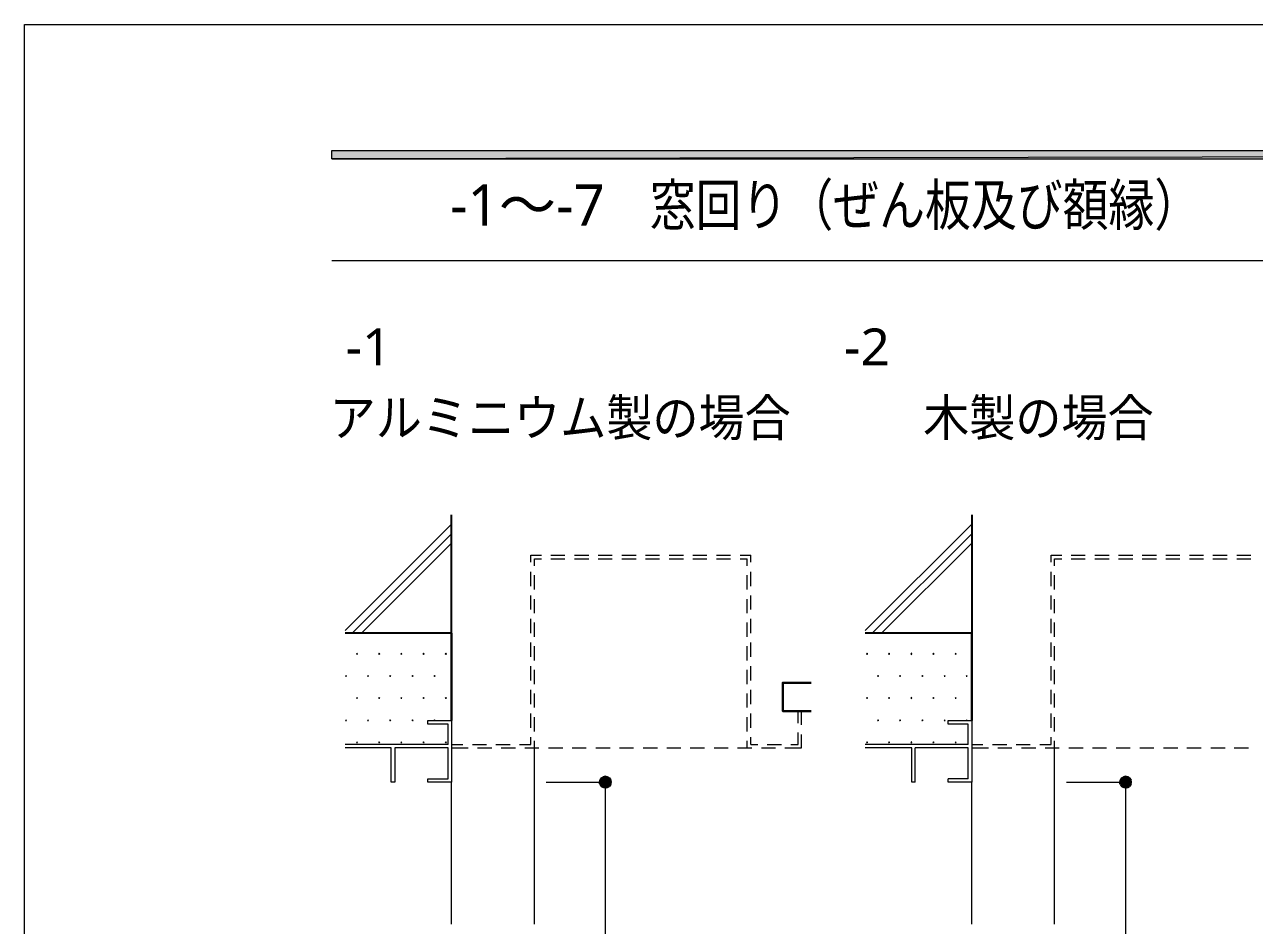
# Model space of a CAD drawing. Header units: millimetres. Extents: x 0 to 420, y 0 to 297.
# Drawn here: x 0.2 to 104.2, y 220.8 to 297 of the extents above; entities that cross this region are included whole.
import ezdxf
from ezdxf.enums import TextEntityAlignment as Align

# ---------------------------------------------------------------- set-up
doc = ezdxf.new("R2010")
doc.units = ezdxf.units.MM
doc.styles.add('kst32b', font='NotoSansJP-Variable.ttf')

msp = doc.modelspace()

# ---------------------------------------------------------------- hatches: boundary and pattern name
h = msp.add_hatch(color=7)
h.paths.add_polyline_path([(394.17, 285.62), (394.17, 286.32), (26.18, 285.62), (394.17, 285.62)])
h.paths.add_polyline_path([(394.17, 286.32), (26.18, 285.62), (26.18, 286.32), (394.17, 286.32)])
for points in [[(28.3, 243.78), (28.28, 243.76), (28.26, 243.73), (28.28, 243.71), (28.3, 243.69), (28.32, 243.71), (28.34, 243.73), (28.32, 243.76), (28.3, 243.78)], [(30.18, 243.78), (30.16, 243.76), (30.14, 243.73), (30.16, 243.71), (30.18, 243.69), (30.2, 243.71), (30.23, 243.73), (30.2, 243.76), (30.18, 243.78)], [(32.05, 243.78), (32.03, 243.76), (32, 243.73), (32.03, 243.71), (32.05, 243.69), (32.07, 243.71), (32.09, 243.73), (32.07, 243.76), (32.05, 243.78)], [(33.93, 243.78), (33.91, 243.76), (33.89, 243.73), (33.91, 243.71), (33.93, 243.69), (33.95, 243.71), (33.97, 243.73), (33.95, 243.76), (33.93, 243.78)], [(35.81, 243.78), (35.79, 243.76), (35.77, 243.73), (35.79, 243.71), (35.81, 243.69), (35.84, 243.71), (35.86, 243.73), (35.84, 243.76), (35.81, 243.78)], [(71.44, 243.78), (71.42, 243.76), (71.4, 243.73), (71.42, 243.71), (71.44, 243.69), (71.46, 243.71), (71.48, 243.73), (71.46, 243.76), (71.44, 243.78)], [(73.3, 243.78), (73.28, 243.76), (73.26, 243.73), (73.28, 243.71), (73.3, 243.69), (73.32, 243.71), (73.34, 243.73), (73.32, 243.76), (73.3, 243.78)], [(75.18, 243.78), (75.16, 243.76), (75.14, 243.73), (75.16, 243.71), (75.18, 243.69), (75.21, 243.71), (75.23, 243.73), (75.21, 243.76), (75.18, 243.78)], [(77.05, 243.78), (77.03, 243.76), (77, 243.73), (77.03, 243.71), (77.05, 243.69), (77.07, 243.71), (77.09, 243.73), (77.07, 243.76), (77.05, 243.78)], [(78.93, 243.78), (78.91, 243.76), (78.89, 243.73), (78.91, 243.71), (78.93, 243.69), (78.95, 243.71), (78.97, 243.73), (78.95, 243.76), (78.93, 243.78)], [(27.37, 241.89), (27.35, 241.87), (27.33, 241.85), (27.35, 241.83), (27.37, 241.81), (27.39, 241.83), (27.41, 241.85), (27.39, 241.87), (27.37, 241.89)], [(29.23, 241.89), (29.21, 241.87), (29.19, 241.85), (29.21, 241.83), (29.23, 241.81), (29.25, 241.83), (29.27, 241.85), (29.25, 241.87), (29.23, 241.89)], [(31.12, 241.89), (31.09, 241.87), (31.07, 241.85), (31.09, 241.83), (31.12, 241.81), (31.14, 241.83), (31.16, 241.85), (31.14, 241.87), (31.12, 241.89)], [(33, 241.89), (32.98, 241.87), (32.96, 241.85), (32.98, 241.83), (33, 241.81), (33.02, 241.83), (33.04, 241.85), (33.02, 241.87), (33, 241.89)], [(34.86, 241.89), (34.84, 241.87), (34.82, 241.85), (34.84, 241.83), (34.86, 241.81), (34.88, 241.83), (34.9, 241.85), (34.88, 241.87), (34.86, 241.89)], [(72.37, 241.89), (72.35, 241.87), (72.33, 241.85), (72.35, 241.83), (72.37, 241.81), (72.39, 241.83), (72.41, 241.85), (72.39, 241.87), (72.37, 241.89)], [(74.23, 241.89), (74.21, 241.87), (74.19, 241.85), (74.21, 241.83), (74.23, 241.81), (74.25, 241.83), (74.27, 241.85), (74.25, 241.87), (74.23, 241.89)], [(76.12, 241.89), (76.09, 241.87), (76.07, 241.85), (76.09, 241.83), (76.12, 241.81), (76.14, 241.83), (76.16, 241.85), (76.14, 241.87), (76.12, 241.89)], [(78, 241.89), (77.98, 241.87), (77.96, 241.85), (77.98, 241.83), (78, 241.81), (78.02, 241.83), (78.04, 241.85), (78.02, 241.87), (78, 241.89)], [(79.86, 241.89), (79.84, 241.87), (79.82, 241.85), (79.84, 241.83), (79.86, 241.81), (79.88, 241.83), (79.9, 241.85), (79.88, 241.87), (79.86, 241.89)], [(28.3, 240.03), (28.28, 240.01), (28.26, 239.99), (28.28, 239.97), (28.3, 239.95), (28.32, 239.97), (28.34, 239.99), (28.32, 240.01), (28.3, 240.03)], [(30.18, 240.03), (30.16, 240.01), (30.14, 239.99), (30.16, 239.97), (30.18, 239.95), (30.2, 239.97), (30.23, 239.99), (30.2, 240.01), (30.18, 240.03)], [(32.05, 240.03), (32.03, 240.01), (32, 239.99), (32.03, 239.97), (32.05, 239.95), (32.07, 239.97), (32.09, 239.99), (32.07, 240.01), (32.05, 240.03)], [(33.93, 240.03), (33.91, 240.01), (33.89, 239.99), (33.91, 239.97), (33.93, 239.95), (33.95, 239.97), (33.97, 239.99), (33.95, 240.01), (33.93, 240.03)], [(35.81, 240.03), (35.79, 240.01), (35.77, 239.99), (35.79, 239.97), (35.81, 239.95), (35.84, 239.97), (35.86, 239.99), (35.84, 240.01), (35.81, 240.03)], [(71.44, 240.03), (71.42, 240.01), (71.4, 239.99), (71.42, 239.97), (71.44, 239.95), (71.46, 239.97), (71.48, 239.99), (71.46, 240.01), (71.44, 240.03)], [(73.3, 240.03), (73.28, 240.01), (73.26, 239.99), (73.28, 239.97), (73.3, 239.95), (73.32, 239.97), (73.34, 239.99), (73.32, 240.01), (73.3, 240.03)], [(75.18, 240.03), (75.16, 240.01), (75.14, 239.99), (75.16, 239.97), (75.18, 239.95), (75.21, 239.97), (75.23, 239.99), (75.21, 240.01), (75.18, 240.03)], [(77.05, 240.03), (77.03, 240.01), (77, 239.99), (77.03, 239.97), (77.05, 239.95), (77.07, 239.97), (77.09, 239.99), (77.07, 240.01), (77.05, 240.03)], [(78.93, 240.03), (78.91, 240.01), (78.89, 239.99), (78.91, 239.97), (78.93, 239.95), (78.95, 239.97), (78.97, 239.99), (78.95, 240.01), (78.93, 240.03)], [(27.37, 238.15), (27.35, 238.12), (27.33, 238.1), (27.35, 238.08), (27.37, 238.06), (27.39, 238.08), (27.41, 238.1), (27.39, 238.12), (27.37, 238.15)], [(29.23, 238.15), (29.21, 238.12), (29.19, 238.1), (29.21, 238.08), (29.23, 238.06), (29.25, 238.08), (29.27, 238.1), (29.25, 238.12), (29.23, 238.15)], [(31.12, 238.15), (31.09, 238.12), (31.07, 238.1), (31.09, 238.08), (31.12, 238.06), (31.14, 238.08), (31.16, 238.1), (31.14, 238.12), (31.12, 238.15)], [(33, 238.15), (32.98, 238.12), (32.96, 238.1), (32.98, 238.08), (33, 238.06), (33.02, 238.08), (33.04, 238.1), (33.02, 238.12), (33, 238.15)], [(34.86, 238.15), (34.84, 238.12), (34.82, 238.1), (34.84, 238.08), (34.86, 238.06), (34.88, 238.08), (34.9, 238.1), (34.88, 238.12), (34.86, 238.15)], [(72.37, 238.15), (72.35, 238.12), (72.33, 238.1), (72.35, 238.08), (72.37, 238.06), (72.39, 238.08), (72.41, 238.1), (72.39, 238.12), (72.37, 238.15)], [(74.23, 238.15), (74.21, 238.12), (74.19, 238.1), (74.21, 238.08), (74.23, 238.06), (74.25, 238.08), (74.27, 238.1), (74.25, 238.12), (74.23, 238.15)], [(76.12, 238.15), (76.09, 238.12), (76.07, 238.1), (76.09, 238.08), (76.12, 238.06), (76.14, 238.08), (76.16, 238.1), (76.14, 238.12), (76.12, 238.15)], [(78, 238.15), (77.98, 238.12), (77.96, 238.1), (77.98, 238.08), (78, 238.06), (78.02, 238.08), (78.04, 238.1), (78.02, 238.12), (78, 238.15)], [(79.86, 238.15), (79.84, 238.12), (79.82, 238.1), (79.84, 238.08), (79.86, 238.06), (79.88, 238.08), (79.9, 238.1), (79.88, 238.12), (79.86, 238.15)], [(28.3, 236.28), (28.28, 236.26), (28.26, 236.24), (28.28, 236.22), (28.3, 236.2), (28.32, 236.22), (28.34, 236.24), (28.32, 236.26), (28.3, 236.28)], [(30.18, 236.28), (30.16, 236.26), (30.14, 236.24), (30.16, 236.22), (30.18, 236.2), (30.2, 236.22), (30.23, 236.24), (30.2, 236.26), (30.18, 236.28)], [(32.05, 236.28), (32.03, 236.26), (32, 236.24), (32.03, 236.22), (32.05, 236.2), (32.07, 236.22), (32.09, 236.24), (32.07, 236.26), (32.05, 236.28)], [(33.93, 236.28), (33.91, 236.26), (33.89, 236.24), (33.91, 236.22), (33.93, 236.2), (33.95, 236.22), (33.97, 236.24), (33.95, 236.26), (33.93, 236.28)], [(35.81, 236.28), (35.79, 236.26), (35.77, 236.24), (35.79, 236.22), (35.81, 236.2), (35.84, 236.22), (35.86, 236.24), (35.84, 236.26), (35.81, 236.28)], [(71.44, 236.28), (71.42, 236.26), (71.4, 236.24), (71.42, 236.22), (71.44, 236.2), (71.46, 236.22), (71.48, 236.24), (71.46, 236.26), (71.44, 236.28)], [(73.3, 236.28), (73.28, 236.26), (73.26, 236.24), (73.28, 236.22), (73.3, 236.2), (73.32, 236.22), (73.34, 236.24), (73.32, 236.26), (73.3, 236.28)], [(75.18, 236.28), (75.16, 236.26), (75.14, 236.24), (75.16, 236.22), (75.18, 236.2), (75.21, 236.22), (75.23, 236.24), (75.21, 236.26), (75.18, 236.28)], [(77.05, 236.28), (77.03, 236.26), (77, 236.24), (77.03, 236.22), (77.05, 236.2), (77.07, 236.22), (77.09, 236.24), (77.07, 236.26), (77.05, 236.28)], [(78.93, 236.28), (78.91, 236.26), (78.89, 236.24), (78.91, 236.22), (78.93, 236.2), (78.95, 236.22), (78.97, 236.24), (78.95, 236.26), (78.93, 236.28)], [(49.49, 233.34), (49.3, 233.38), (49.3, 232.88), (49.49, 233.34)], [(93.49, 233.34), (93.3, 233.38), (93.3, 232.88), (93.49, 233.34)]]:
    msp.add_hatch(color=7).paths.add_polyline_path(points)
h = msp.add_hatch(color=7)
h.paths.add_polyline_path([(48.83, 233.07), (48.79, 232.88), (49.3, 232.88), (48.83, 233.07)])
h.paths.add_polyline_path([(48.79, 232.88), (49.3, 232.88), (48.83, 232.69), (48.79, 232.88)])
h.paths.add_polyline_path([(49.3, 232.88), (48.83, 232.69), (48.94, 232.52), (49.3, 232.88)])
h = msp.add_hatch(color=7)
h.paths.add_polyline_path([(49.3, 233.38), (49.11, 233.34), (49.3, 232.88), (49.3, 233.38)])
h.paths.add_polyline_path([(49.11, 233.34), (49.3, 232.88), (48.94, 233.24), (49.11, 233.34)])
h.paths.add_polyline_path([(49.3, 232.88), (48.94, 233.24), (48.83, 233.07), (49.3, 232.88)])
h = msp.add_hatch(color=7)
h.paths.add_polyline_path([(49.81, 232.88), (49.76, 233.07), (49.3, 232.88), (49.81, 232.88)])
h.paths.add_polyline_path([(49.76, 233.07), (49.3, 232.88), (49.66, 233.24), (49.76, 233.07)])
h.paths.add_polyline_path([(49.3, 232.88), (49.66, 233.24), (49.49, 233.34), (49.3, 232.88)])
h = msp.add_hatch(color=7)
h.paths.add_polyline_path([(92.84, 233.07), (92.79, 232.88), (93.3, 232.88), (92.84, 233.07)])
h.paths.add_polyline_path([(92.79, 232.88), (93.3, 232.88), (92.84, 232.69), (92.79, 232.88)])
h.paths.add_polyline_path([(93.3, 232.88), (92.84, 232.69), (92.94, 232.52), (93.3, 232.88)])
h = msp.add_hatch(color=7)
h.paths.add_polyline_path([(93.3, 233.38), (93.11, 233.34), (93.3, 232.88), (93.3, 233.38)])
h.paths.add_polyline_path([(93.11, 233.34), (93.3, 232.88), (92.94, 233.24), (93.11, 233.34)])
h.paths.add_polyline_path([(93.3, 232.88), (92.94, 233.24), (92.84, 233.07), (93.3, 232.88)])
h = msp.add_hatch(color=7)
h.paths.add_polyline_path([(93.79, 232.88), (93.77, 233.07), (93.3, 232.88), (93.79, 232.88)])
h.paths.add_polyline_path([(93.77, 233.07), (93.3, 232.88), (93.64, 233.24), (93.77, 233.07)])
h.paths.add_polyline_path([(93.3, 232.88), (93.64, 233.24), (93.49, 233.34), (93.3, 232.88)])
h = msp.add_hatch(color=7)
h.paths.add_polyline_path([(48.94, 232.52), (49.11, 232.41), (49.3, 232.88), (48.94, 232.52)])
h.paths.add_polyline_path([(49.11, 232.41), (49.3, 232.88), (49.3, 232.37), (49.11, 232.41)])
h.paths.add_polyline_path([(49.3, 232.88), (49.3, 232.37), (49.49, 232.41), (49.3, 232.88)])
h = msp.add_hatch(color=7)
h.paths.add_polyline_path([(49.49, 232.41), (49.66, 232.52), (49.3, 232.88), (49.49, 232.41)])
h.paths.add_polyline_path([(49.66, 232.52), (49.3, 232.88), (49.76, 232.69), (49.66, 232.52)])
h.paths.add_polyline_path([(49.3, 232.88), (49.76, 232.69), (49.81, 232.88), (49.3, 232.88)])
h = msp.add_hatch(color=7)
h.paths.add_polyline_path([(92.94, 232.52), (93.11, 232.41), (93.3, 232.88), (92.94, 232.52)])
h.paths.add_polyline_path([(93.11, 232.41), (93.3, 232.88), (93.3, 232.37), (93.11, 232.41)])
h.paths.add_polyline_path([(93.3, 232.88), (93.3, 232.37), (93.49, 232.41), (93.3, 232.88)])
h = msp.add_hatch(color=7)
h.paths.add_polyline_path([(93.49, 232.41), (93.64, 232.52), (93.3, 232.88), (93.49, 232.41)])
h.paths.add_polyline_path([(93.64, 232.52), (93.3, 232.88), (93.77, 232.69), (93.64, 232.52)])
h.paths.add_polyline_path([(93.3, 232.88), (93.77, 232.69), (93.79, 232.88), (93.3, 232.88)])

# ---------------------------------------------------------------- linework, layer by layer
at = {"lineweight": 13}
msp.add_lwpolyline([(0.19, 0), (0.19, 296.97), (420.16, 296.97), (420.16, 0)], close=True, dxfattribs=at)
at = {"lineweight": 0}
for points in [[(394.17, 285.62), (394.17, 286.32), (26.18, 285.62)], [(394.17, 286.32), (26.18, 285.62), (26.18, 286.32)], [(28.3, 243.78), (28.28, 243.76), (28.26, 243.73), (28.28, 243.71), (28.3, 243.69), (28.32, 243.71), (28.34, 243.73), (28.32, 243.76)], [(30.18, 243.78), (30.16, 243.76), (30.14, 243.73), (30.16, 243.71), (30.18, 243.69), (30.2, 243.71), (30.23, 243.73), (30.2, 243.76)], [(32.05, 243.78), (32.03, 243.76), (32, 243.73), (32.03, 243.71), (32.05, 243.69), (32.07, 243.71), (32.09, 243.73), (32.07, 243.76)], [(33.93, 243.78), (33.91, 243.76), (33.89, 243.73), (33.91, 243.71), (33.93, 243.69), (33.95, 243.71), (33.97, 243.73), (33.95, 243.76)], [(35.81, 243.78), (35.79, 243.76), (35.77, 243.73), (35.79, 243.71), (35.81, 243.69), (35.84, 243.71), (35.86, 243.73), (35.84, 243.76)], [(71.44, 243.78), (71.42, 243.76), (71.4, 243.73), (71.42, 243.71), (71.44, 243.69), (71.46, 243.71), (71.48, 243.73), (71.46, 243.76)], [(73.3, 243.78), (73.28, 243.76), (73.26, 243.73), (73.28, 243.71), (73.3, 243.69), (73.32, 243.71), (73.34, 243.73), (73.32, 243.76)], [(75.18, 243.78), (75.16, 243.76), (75.14, 243.73), (75.16, 243.71), (75.18, 243.69), (75.21, 243.71), (75.23, 243.73), (75.21, 243.76)], [(77.05, 243.78), (77.03, 243.76), (77, 243.73), (77.03, 243.71), (77.05, 243.69), (77.07, 243.71), (77.09, 243.73), (77.07, 243.76)], [(78.93, 243.78), (78.91, 243.76), (78.89, 243.73), (78.91, 243.71), (78.93, 243.69), (78.95, 243.71), (78.97, 243.73), (78.95, 243.76)], [(27.37, 241.89), (27.35, 241.87), (27.33, 241.85), (27.35, 241.83), (27.37, 241.81), (27.39, 241.83), (27.41, 241.85), (27.39, 241.87)], [(29.23, 241.89), (29.21, 241.87), (29.19, 241.85), (29.21, 241.83), (29.23, 241.81), (29.25, 241.83), (29.27, 241.85), (29.25, 241.87)], [(31.12, 241.89), (31.09, 241.87), (31.07, 241.85), (31.09, 241.83), (31.12, 241.81), (31.14, 241.83), (31.16, 241.85), (31.14, 241.87)], [(33, 241.89), (32.98, 241.87), (32.96, 241.85), (32.98, 241.83), (33, 241.81), (33.02, 241.83), (33.04, 241.85), (33.02, 241.87)], [(34.86, 241.89), (34.84, 241.87), (34.82, 241.85), (34.84, 241.83), (34.86, 241.81), (34.88, 241.83), (34.9, 241.85), (34.88, 241.87)], [(72.37, 241.89), (72.35, 241.87), (72.33, 241.85), (72.35, 241.83), (72.37, 241.81), (72.39, 241.83), (72.41, 241.85), (72.39, 241.87)], [(74.23, 241.89), (74.21, 241.87), (74.19, 241.85), (74.21, 241.83), (74.23, 241.81), (74.25, 241.83), (74.27, 241.85), (74.25, 241.87)], [(76.12, 241.89), (76.09, 241.87), (76.07, 241.85), (76.09, 241.83), (76.12, 241.81), (76.14, 241.83), (76.16, 241.85), (76.14, 241.87)], [(78, 241.89), (77.98, 241.87), (77.96, 241.85), (77.98, 241.83), (78, 241.81), (78.02, 241.83), (78.04, 241.85), (78.02, 241.87)], [(79.86, 241.89), (79.84, 241.87), (79.82, 241.85), (79.84, 241.83), (79.86, 241.81), (79.88, 241.83), (79.9, 241.85), (79.88, 241.87)], [(28.3, 240.03), (28.28, 240.01), (28.26, 239.99), (28.28, 239.97), (28.3, 239.95), (28.32, 239.97), (28.34, 239.99), (28.32, 240.01)], [(30.18, 240.03), (30.16, 240.01), (30.14, 239.99), (30.16, 239.97), (30.18, 239.95), (30.2, 239.97), (30.23, 239.99), (30.2, 240.01)], [(32.05, 240.03), (32.03, 240.01), (32, 239.99), (32.03, 239.97), (32.05, 239.95), (32.07, 239.97), (32.09, 239.99), (32.07, 240.01)], [(33.93, 240.03), (33.91, 240.01), (33.89, 239.99), (33.91, 239.97), (33.93, 239.95), (33.95, 239.97), (33.97, 239.99), (33.95, 240.01)], [(35.81, 240.03), (35.79, 240.01), (35.77, 239.99), (35.79, 239.97), (35.81, 239.95), (35.84, 239.97), (35.86, 239.99), (35.84, 240.01)], [(71.44, 240.03), (71.42, 240.01), (71.4, 239.99), (71.42, 239.97), (71.44, 239.95), (71.46, 239.97), (71.48, 239.99), (71.46, 240.01)], [(73.3, 240.03), (73.28, 240.01), (73.26, 239.99), (73.28, 239.97), (73.3, 239.95), (73.32, 239.97), (73.34, 239.99), (73.32, 240.01)], [(75.18, 240.03), (75.16, 240.01), (75.14, 239.99), (75.16, 239.97), (75.18, 239.95), (75.21, 239.97), (75.23, 239.99), (75.21, 240.01)], [(77.05, 240.03), (77.03, 240.01), (77, 239.99), (77.03, 239.97), (77.05, 239.95), (77.07, 239.97), (77.09, 239.99), (77.07, 240.01)], [(78.93, 240.03), (78.91, 240.01), (78.89, 239.99), (78.91, 239.97), (78.93, 239.95), (78.95, 239.97), (78.97, 239.99), (78.95, 240.01)], [(27.37, 238.15), (27.35, 238.12), (27.33, 238.1), (27.35, 238.08), (27.37, 238.06), (27.39, 238.08), (27.41, 238.1), (27.39, 238.12)], [(29.23, 238.15), (29.21, 238.12), (29.19, 238.1), (29.21, 238.08), (29.23, 238.06), (29.25, 238.08), (29.27, 238.1), (29.25, 238.12)], [(31.12, 238.15), (31.09, 238.12), (31.07, 238.1), (31.09, 238.08), (31.12, 238.06), (31.14, 238.08), (31.16, 238.1), (31.14, 238.12)], [(33, 238.15), (32.98, 238.12), (32.96, 238.1), (32.98, 238.08), (33, 238.06), (33.02, 238.08), (33.04, 238.1), (33.02, 238.12)], [(34.86, 238.15), (34.84, 238.12), (34.82, 238.1), (34.84, 238.08), (34.86, 238.06), (34.88, 238.08), (34.9, 238.1), (34.88, 238.12)], [(72.37, 238.15), (72.35, 238.12), (72.33, 238.1), (72.35, 238.08), (72.37, 238.06), (72.39, 238.08), (72.41, 238.1), (72.39, 238.12)], [(74.23, 238.15), (74.21, 238.12), (74.19, 238.1), (74.21, 238.08), (74.23, 238.06), (74.25, 238.08), (74.27, 238.1), (74.25, 238.12)], [(76.12, 238.15), (76.09, 238.12), (76.07, 238.1), (76.09, 238.08), (76.12, 238.06), (76.14, 238.08), (76.16, 238.1), (76.14, 238.12)], [(78, 238.15), (77.98, 238.12), (77.96, 238.1), (77.98, 238.08), (78, 238.06), (78.02, 238.08), (78.04, 238.1), (78.02, 238.12)], [(79.86, 238.15), (79.84, 238.12), (79.82, 238.1), (79.84, 238.08), (79.86, 238.06), (79.88, 238.08), (79.9, 238.1), (79.88, 238.12)], [(28.3, 236.28), (28.28, 236.26), (28.26, 236.24), (28.28, 236.22), (28.3, 236.2), (28.32, 236.22), (28.34, 236.24), (28.32, 236.26)], [(30.18, 236.28), (30.16, 236.26), (30.14, 236.24), (30.16, 236.22), (30.18, 236.2), (30.2, 236.22), (30.23, 236.24), (30.2, 236.26)], [(32.05, 236.28), (32.03, 236.26), (32, 236.24), (32.03, 236.22), (32.05, 236.2), (32.07, 236.22), (32.09, 236.24), (32.07, 236.26)], [(33.93, 236.28), (33.91, 236.26), (33.89, 236.24), (33.91, 236.22), (33.93, 236.2), (33.95, 236.22), (33.97, 236.24), (33.95, 236.26)], [(35.81, 236.28), (35.79, 236.26), (35.77, 236.24), (35.79, 236.22), (35.81, 236.2), (35.84, 236.22), (35.86, 236.24), (35.84, 236.26)], [(71.44, 236.28), (71.42, 236.26), (71.4, 236.24), (71.42, 236.22), (71.44, 236.2), (71.46, 236.22), (71.48, 236.24), (71.46, 236.26)], [(73.3, 236.28), (73.28, 236.26), (73.26, 236.24), (73.28, 236.22), (73.3, 236.2), (73.32, 236.22), (73.34, 236.24), (73.32, 236.26)], [(75.18, 236.28), (75.16, 236.26), (75.14, 236.24), (75.16, 236.22), (75.18, 236.2), (75.21, 236.22), (75.23, 236.24), (75.21, 236.26)], [(77.05, 236.28), (77.03, 236.26), (77, 236.24), (77.03, 236.22), (77.05, 236.2), (77.07, 236.22), (77.09, 236.24), (77.07, 236.26)], [(78.93, 236.28), (78.91, 236.26), (78.89, 236.24), (78.91, 236.22), (78.93, 236.2), (78.95, 236.22), (78.97, 236.24), (78.95, 236.26)], [(48.83, 233.07), (48.79, 232.88), (49.3, 232.88)], [(49.3, 232.88), (48.94, 233.24), (48.83, 233.07)], [(49.11, 233.34), (49.3, 232.88), (48.94, 233.24)], [(49.3, 233.38), (49.11, 233.34), (49.3, 232.88)], [(49.49, 233.34), (49.3, 233.38), (49.3, 232.88)], [(49.3, 232.88), (49.66, 233.24), (49.49, 233.34)], [(49.76, 233.07), (49.3, 232.88), (49.66, 233.24)], [(49.81, 232.88), (49.76, 233.07), (49.3, 232.88)], [(92.84, 233.07), (92.79, 232.88), (93.3, 232.88)], [(93.3, 232.88), (92.94, 233.24), (92.84, 233.07)], [(93.11, 233.34), (93.3, 232.88), (92.94, 233.24)], [(93.3, 233.38), (93.11, 233.34), (93.3, 232.88)], [(93.49, 233.34), (93.3, 233.38), (93.3, 232.88)], [(93.3, 232.88), (93.64, 233.24), (93.49, 233.34)], [(93.77, 233.07), (93.3, 232.88), (93.64, 233.24)], [(93.79, 232.88), (93.77, 233.07), (93.3, 232.88)], [(48.79, 232.88), (49.3, 232.88), (48.83, 232.69)], [(49.3, 232.88), (48.83, 232.69), (48.94, 232.52)], [(48.94, 232.52), (49.11, 232.41), (49.3, 232.88)], [(49.11, 232.41), (49.3, 232.88), (49.3, 232.37)], [(49.3, 232.88), (49.3, 232.37), (49.49, 232.41)], [(49.49, 232.41), (49.66, 232.52), (49.3, 232.88)], [(49.66, 232.52), (49.3, 232.88), (49.76, 232.69)], [(49.3, 232.88), (49.76, 232.69), (49.81, 232.88)], [(92.79, 232.88), (93.3, 232.88), (92.84, 232.69)], [(93.3, 232.88), (92.84, 232.69), (92.94, 232.52)], [(92.94, 232.52), (93.11, 232.41), (93.3, 232.88)], [(93.11, 232.41), (93.3, 232.88), (93.3, 232.37)], [(93.3, 232.88), (93.3, 232.37), (93.49, 232.41)], [(93.49, 232.41), (93.64, 232.52), (93.3, 232.88)], [(93.64, 232.52), (93.3, 232.88), (93.77, 232.69)], [(93.3, 232.88), (93.77, 232.69), (93.79, 232.88)]]:
    msp.add_lwpolyline(points, close=True, dxfattribs=at)
at = {"lineweight": 13}
for points in [[(394.17, 276.99), (26.18, 276.99)], [(27.31, 245.7), (36.3, 254.7)], [(27.88, 245.47), (36.3, 253.89)], [(71.29, 245.7), (80.31, 254.7)], [(71.88, 245.47), (80.31, 253.89)], [(28.68, 245.47), (36.3, 253.09)], [(72.67, 245.47), (80.31, 253.09)], [(42.99, 252.07), (43.9, 252.07)], [(42.99, 251.48), (42.99, 252.07)], [(43.31, 251.78), (43.9, 251.78)], [(43.31, 251.18), (43.31, 251.78)], [(44.7, 252.07), (45.89, 252.07)], [(44.7, 251.78), (45.89, 251.78)], [(46.69, 252.07), (47.9, 252.07)], [(46.69, 251.78), (47.9, 251.78)], [(48.7, 252.07), (49.89, 252.07)], [(48.7, 251.78), (49.89, 251.78)], [(50.69, 252.07), (51.9, 252.07)], [(50.69, 251.78), (51.9, 251.78)], [(52.71, 252.07), (53.89, 252.07)], [(52.71, 251.78), (53.89, 251.78)], [(54.69, 252.07), (55.9, 252.07)], [(54.69, 251.78), (55.9, 251.78)], [(56.71, 252.07), (57.89, 252.07)], [(56.71, 251.78), (57.89, 251.78)], [(58.7, 252.07), (59.9, 252.07)], [(58.7, 251.78), (59.9, 251.78)], [(60.71, 252.07), (61.6, 252.07)], [(60.71, 251.78), (61.3, 251.78)], [(61.3, 251.18), (61.3, 251.78)], [(61.6, 251.48), (61.6, 252.07)], [(87, 251.48), (87, 252.07)], [(87, 252.07), (87.91, 252.07)], [(87.29, 251.18), (87.29, 251.78)], [(87.29, 251.78), (87.91, 251.78)], [(88.69, 252.07), (89.89, 252.07)], [(88.69, 251.78), (89.89, 251.78)], [(90.7, 252.07), (91.91, 252.07)], [(90.7, 251.78), (91.91, 251.78)], [(92.69, 252.07), (93.9, 252.07)], [(92.69, 251.78), (93.9, 251.78)], [(94.7, 252.07), (95.91, 252.07)], [(94.7, 251.78), (95.91, 251.78)], [(96.69, 252.07), (97.9, 252.07)], [(96.69, 251.78), (97.9, 251.78)], [(98.7, 252.07), (99.89, 252.07)], [(98.7, 251.78), (99.89, 251.78)], [(100.69, 252.07), (101.9, 252.07)], [(100.69, 251.78), (101.9, 251.78)], [(102.7, 252.07), (103.89, 252.07)], [(102.7, 251.78), (103.89, 251.78)], [(42.99, 249.47), (42.99, 250.68)], [(61.6, 249.47), (61.6, 250.68)], [(87, 249.47), (87, 250.68)], [(43.31, 249.17), (43.31, 250.38)], [(61.3, 249.17), (61.3, 250.38)], [(87.29, 249.17), (87.29, 250.38)], [(42.99, 247.48), (42.99, 248.67)], [(61.6, 247.48), (61.6, 248.67)], [(87, 247.48), (87, 248.67)], [(43.31, 247.18), (43.31, 248.37)], [(61.3, 247.18), (61.3, 248.37)], [(87.29, 247.18), (87.29, 248.37)], [(42.99, 245.47), (42.99, 246.68)], [(61.6, 245.47), (61.6, 246.68)], [(87, 245.47), (87, 246.68)], [(43.31, 245.17), (43.31, 246.38)], [(61.3, 245.17), (61.3, 246.38)], [(87.29, 245.17), (87.29, 246.38)], [(42.99, 243.48), (42.99, 244.69)], [(61.6, 243.48), (61.6, 244.69)], [(87, 243.48), (87, 244.69)], [(43.31, 243.18), (43.31, 244.37)], [(61.3, 243.18), (61.3, 244.37)], [(87.29, 243.18), (87.29, 244.37)], [(42.99, 241.47), (42.99, 242.68)], [(43.31, 241.17), (43.31, 242.38)], [(61.3, 241.17), (61.3, 242.38)], [(61.6, 241.47), (61.6, 242.68)], [(87, 241.47), (87, 242.68)], [(87.29, 241.17), (87.29, 242.38)], [(42.99, 239.48), (42.99, 240.69)], [(43.31, 239.18), (43.31, 240.37)], [(61.3, 239.18), (61.3, 240.37)], [(61.6, 239.48), (61.6, 240.69)], [(87, 239.48), (87, 240.69)], [(87.29, 239.18), (87.29, 240.37)], [(42.99, 237.47), (42.99, 238.68)], [(43.31, 237.17), (43.31, 238.38)], [(61.3, 237.17), (61.3, 238.38)], [(61.6, 237.47), (61.6, 238.68)], [(65.6, 237.87), (65.6, 238.89)], [(65.89, 237.72), (65.89, 238.89)], [(87, 237.47), (87, 238.68)], [(87.29, 237.17), (87.29, 238.38)], [(36, 236.07), (36, 237.79), (34.29, 237.79), (34.29, 238.08), (36.3, 238.08), (36.3, 232.88)], [(79.99, 236.07), (79.99, 237.79), (78.3, 237.79), (78.3, 238.08), (80.31, 238.08), (80.31, 232.88)], [(42.99, 236.07), (42.99, 236.69)], [(43.31, 235.78), (43.31, 236.37)], [(61.3, 235.78), (61.3, 236.37)], [(61.6, 236.07), (61.6, 236.69)], [(65, 236.07), (65.6, 236.07), (65.6, 237.07)], [(65.89, 235.78), (65.89, 236.92)], [(87, 236.07), (87, 236.69)], [(87.29, 235.78), (87.29, 236.37)], [(36, 236.07), (27.31, 236.07)], [(31.5, 235.78), (31.5, 232.88), (31.2, 232.88), (31.2, 235.78), (27.31, 235.78)], [(36, 235.78), (31.5, 235.78)], [(36.3, 232.88), (34.29, 232.88), (34.29, 233.17), (36, 233.17), (36, 235.78)], [(36.3, 236.07), (37.25, 236.07)], [(36.3, 235.78), (37.7, 235.78)], [(38.06, 236.07), (39.24, 236.07)], [(38.5, 235.78), (39.69, 235.78)], [(40.05, 236.07), (41.25, 236.07)], [(40.49, 235.78), (41.7, 235.78)], [(42.04, 236.07), (42.99, 236.07)], [(42.5, 235.78), (43.69, 235.78)], [(43.31, 220.87), (43.31, 235.78)], [(44.49, 235.78), (45.7, 235.78)], [(46.5, 235.78), (47.69, 235.78)], [(48.49, 235.78), (49.7, 235.78)], [(50.5, 235.78), (51.69, 235.78)], [(52.49, 235.78), (53.7, 235.78)], [(54.5, 235.78), (55.69, 235.78)], [(56.49, 235.78), (57.7, 235.78)], [(58.5, 235.78), (59.69, 235.78)], [(60.49, 235.78), (61.7, 235.78)], [(61.6, 236.07), (62.19, 236.07)], [(62.51, 235.78), (63.69, 235.78)], [(62.99, 236.07), (64.2, 236.07)], [(64.49, 235.78), (65.89, 235.78)], [(79.99, 236.07), (71.29, 236.07)], [(75.21, 232.88), (75.21, 235.78), (71.29, 235.78)], [(79.99, 233.17), (79.99, 235.78), (75.5, 235.78)], [(75.5, 232.88), (75.5, 235.78)], [(80.31, 236.07), (81.24, 236.07)], [(80.31, 235.78), (81.7, 235.78)], [(82.04, 236.07), (83.25, 236.07)], [(82.49, 235.78), (83.69, 235.78)], [(84.05, 236.07), (85.24, 236.07)], [(84.5, 235.78), (85.7, 235.78)], [(86.04, 236.07), (87, 236.07)], [(86.49, 235.78), (87.69, 235.78)], [(87.29, 220.87), (87.29, 235.78)], [(88.5, 235.78), (89.7, 235.78)], [(90.49, 235.78), (91.69, 235.78)], [(92.5, 235.78), (93.7, 235.78)], [(94.49, 235.78), (95.69, 235.78)], [(96.5, 235.78), (97.71, 235.78)], [(98.49, 235.78), (99.7, 235.78)], [(100.5, 235.78), (101.71, 235.78)], [(102.49, 235.78), (103.7, 235.78)], [(78.3, 232.88), (78.3, 233.17)], [(79.99, 233.17), (78.3, 233.17)], [(36.3, 220.87), (36.3, 232.88)], [(44.3, 232.88), (49.3, 232.88)], [(49.3, 232.88), (49.3, 207.48)], [(75.5, 232.88), (75.21, 232.88)], [(80.31, 232.88), (78.3, 232.88)], [(80.31, 220.87), (80.31, 232.88)], [(88.31, 232.88), (93.3, 232.88)], [(93.3, 232.88), (93.3, 207.48), (88.31, 207.48)]]:
    msp.add_lwpolyline(points, dxfattribs=at)
at = {"lineweight": 25}
for points in [[(36.3, 245.47), (36.3, 255.48)], [(80.31, 255.48), (80.31, 245.47), (71.29, 245.47)], [(36.3, 245.47), (27.31, 245.47)]]:
    msp.add_lwpolyline(points, dxfattribs=at)
at = {"lineweight": 30}
for points in [[(36.3, 238.08), (36.3, 245.47)], [(80.31, 238.08), (80.31, 245.47)], [(66.7, 241.28), (64.3, 241.28), (64.3, 238.89), (66.7, 238.89)]]:
    msp.add_lwpolyline(points, dxfattribs=at)

# ---------------------------------------------------------------- texts
at = {"style": 'kst32b'}
for s, height, p, p2 in [('窓回り（ぜん板及び額縁）', 3.4908, (53.06, 279.97), (99.61, 279.97)), ('-1～-7', 3.491, (36.17, 279.97), (49.26, 279.97)), ('-1', 3.119, (27.33, 268.14), (31.22, 268.14)), ('-2', 3.119, (69.47, 268.14), (73.37, 268.14)), ('アルミニウム製の場合', 3.119, (25.99, 262.15), (64.98, 262.15)), ('木製の場合', 3.119, (76.18, 262.15), (95.67, 262.15))]:
    msp.add_text(s, height=height, dxfattribs=at).set_placement(p, p2, align=Align.FIT)

doc.saveas('drawing.dxf')
